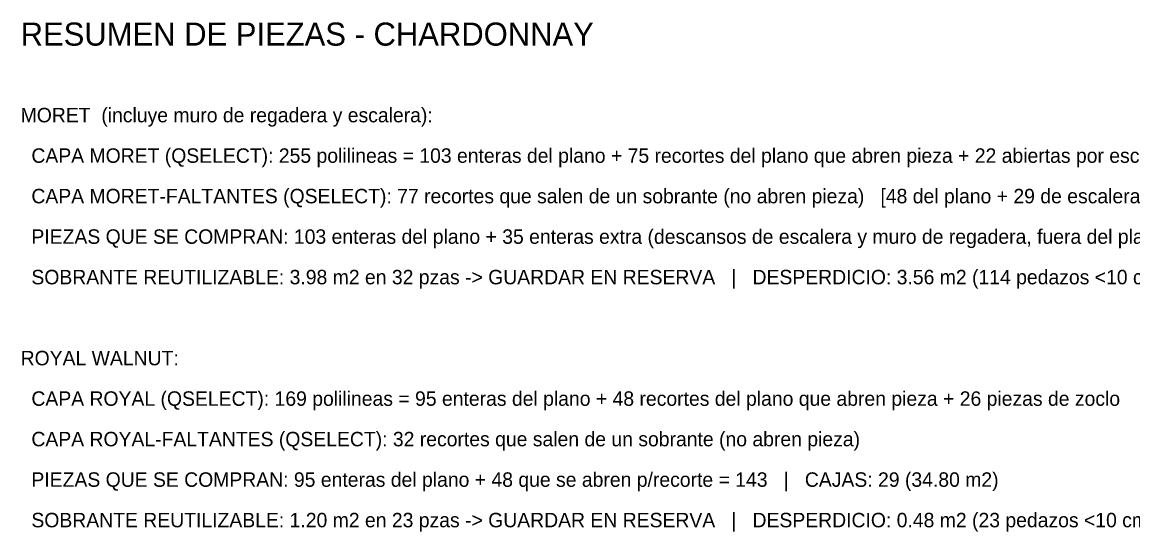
# Model space of a CAD drawing. Header units: metres. Extents: x 261.3 to 349, y -132.1 to -56.9.
# Drawn here: x 272.49 to 284, y -100.2 to -94.92 of the extents above; entities that cross this region are included whole.
import ezdxf
from ezdxf.enums import TextEntityAlignment as Align

# ---------------------------------------------------------------- set-up
doc = ezdxf.new("R2010")
doc.units = ezdxf.units.M
doc.layers.add('RESUMEN', color=5, linetype='Continuous')

msp = doc.modelspace()

# ---------------------------------------------------------------- texts
at = {"layer": 'RESUMEN'}
for s, height, p in [('RESUMEN DE PIEZAS - CHARDONNAY', 0.24, (272.471, -95.041)), ('MORET  (incluye muro de regadera y escalera):', 0.15, (272.471, -95.881)), ('  CAPA MORET (QSELECT): 255 polilineas = 103 enteras del plano + 75 recortes del plano que abren pieza + 22 abiertas por escalera/regadera + 35 enteras de descansos/muros de bano + 20 piezas de zoclo', 0.15, (272.471, -96.301)), ('  CAPA MORET-FALTANTES (QSELECT): 77 recortes que salen de un sobrante (no abren pieza)   [48 del plano + 29 de escalera/regadera]', 0.15, (272.471, -96.721)), ('  PIEZAS QUE SE COMPRAN: 103 enteras del plano + 35 enteras extra (descansos de escalera y muro de regadera, fuera del plano) + 97 que se abren p/recorte = 235   |   CAJAS: 118 (167.94 m2)', 0.15, (272.471, -97.141)), ('  SOBRANTE REUTILIZABLE: 3.98 m2 en 32 pzas -> GUARDAR EN RESERVA   |   DESPERDICIO: 3.56 m2 (114 pedazos <10 cm)   |   SOBRA TOTAL: 4.5% de lo comprado', 0.15, (272.471, -97.561)), ('ROYAL WALNUT:', 0.15, (272.471, -98.401)), ('  CAPA ROYAL (QSELECT): 169 polilineas = 95 enteras del plano + 48 recortes del plano que abren pieza + 26 piezas de zoclo', 0.15, (272.471, -98.821)), ('  CAPA ROYAL-FALTANTES (QSELECT): 32 recortes que salen de un sobrante (no abren pieza)', 0.15, (272.471, -99.241)), ('  PIEZAS QUE SE COMPRAN: 95 enteras del plano + 48 que se abren p/recorte = 143   |   CAJAS: 29 (34.80 m2)', 0.15, (272.471, -99.661)), ('  SOBRANTE REUTILIZABLE: 1.20 m2 en 23 pzas -> GUARDAR EN RESERVA   |   DESPERDICIO: 0.48 m2 (23 pedazos <10 cm)   |   SOBRA TOTAL: 4.8% de lo comprado', 0.15, (272.471, -100.081))]:
    msp.add_text(s, height=height, dxfattribs=at).set_placement(p, align=Align.MIDDLE_LEFT)

doc.saveas('drawing.dxf')
